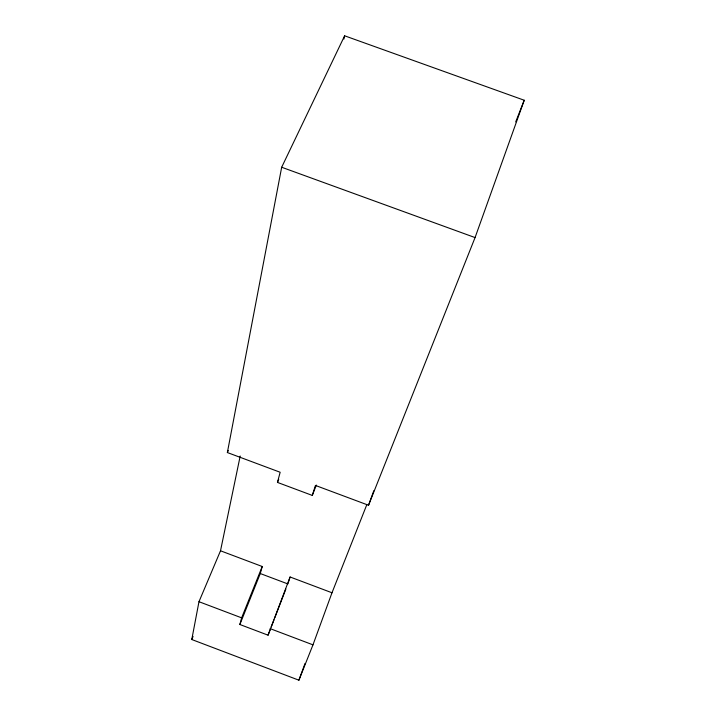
<?xml version="1.0" encoding="UTF-8"?>
<svg xmlns="http://www.w3.org/2000/svg" width="716" height="716" viewBox="0 0 716 716"><rect width="100%" height="100%" fill="white"/><g stroke="black" fill="none" stroke-linecap="round" stroke-linejoin="round"><path stroke-width="1.07" d="M366.816 504.664L331.991 592.767L312.973 644.847L298.903 680.2L191.781 639.522L198.976 601.708L220.51 550.792L240.2 456.011M227.366 452.548L281.674 167.249L344.629 35.8L524.219 100.24L475.066 237.578L368.534 505.254L315.443 485.439L312.283 495.418L277.468 482.414L280.153 472.256L227.366 452.548L228.252 450.534M343.904 39.058L344.629 35.8M270.433 629.033L268.061 635.182L239.869 624.504L241.632 617.845L262.226 566.499L220.51 550.792M239.869 624.504L260.284 573.543L262.226 566.499M268.061 635.182L290.096 576.989L331.991 592.767M290.096 576.989L287.859 583.934L260.284 573.543M368.534 505.254L373.806 490.728M298.903 680.2L305.034 663.428M271.23 626.983L273.995 619.805M274.792 617.756L285.881 589.062M312.283 495.418L316.338 485.063M515.708 121.899L524.219 100.24M277.468 482.414L278.73 479.326M191.781 639.522L193.069 636.443M281.674 167.249L475.066 237.578M198.976 601.708L241.632 617.845M270.129 628.63L312.973 644.847"/></g></svg>
